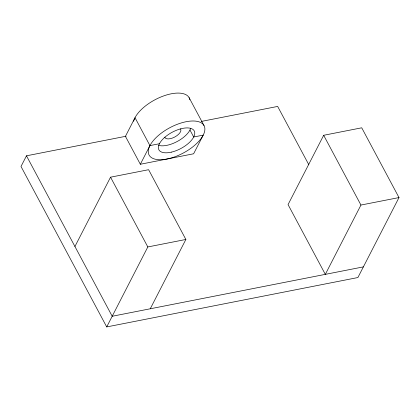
<?xml version="1.0" encoding="UTF-8"?>
<svg xmlns="http://www.w3.org/2000/svg" width="420" height="420" viewBox="0 0 420 420"><rect width="100%" height="100%" fill="white"/><g stroke="black" fill="none" stroke-linecap="round" stroke-linejoin="round"><path stroke-width="0.63" d="M126.053 136.232L26.481 155.809L21 166.472L106.717 326.923L357.898 277.541L399 197.568L361.73 127.806L323.673 135.287L288.052 204.598L325.322 274.36L360.943 205.049L399 197.568M74.928 246.498L110.549 177.188L148.607 169.706L185.876 239.468L150.255 308.779M149.929 145.598L135.02 117.695L125.433 136.353L140.338 164.262L149.929 145.598L159.442 143.729M106.717 326.923L147.819 246.95L185.876 239.468M201.217 121.454L277.662 106.428L308.805 164.719M140.338 164.262L193.62 153.783L203.212 135.125L193.694 136.994L189.966 130.016M363.379 266.878L112.198 316.26L26.481 155.809M323.673 135.287L360.943 205.049M189.095 97.65L204.005 125.554M110.549 177.188L147.819 246.95M190.685 128.31A20.039 9.214 -28.1 0 1 177.151 141.529A20.039 9.214 -28.1 0 1 158.66 145.378M180.479 128.861A8.909 4.095 -28.1 0 1 174.72 137.025A8.909 4.095 -28.1 0 1 164.824 137.161M133.649 121.286A31.175 14.338 -28.1 0 1 162.414 96.38A31.175 14.338 -28.1 0 1 189.856 99.792M168.62 158.671A31.175 14.338 -28.1 0 0 204.078 125.695A31.175 14.338 -28.1 0 0 157.012 136.721A31.175 14.338 -28.1 0 0 168.62 158.671M171.46 152.129A20.039 9.214 -28.1 0 0 194.255 130.935A20.039 9.214 -28.1 0 0 163.994 138.017A20.039 9.214 -28.1 0 0 171.46 152.129"/></g></svg>
